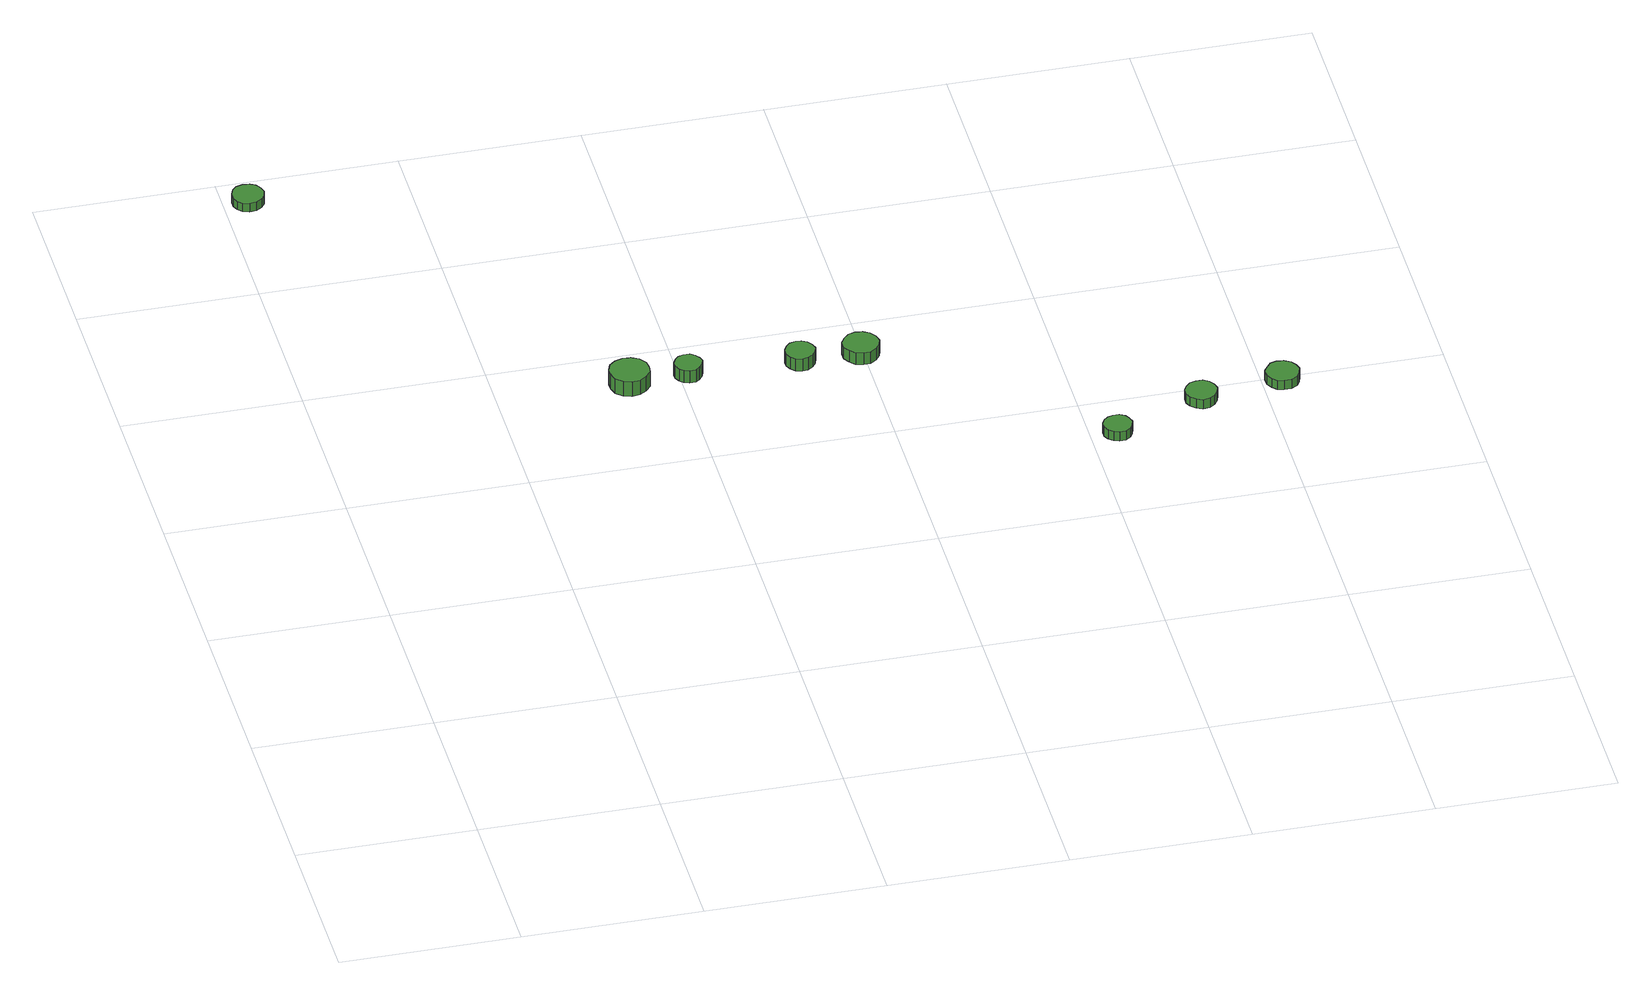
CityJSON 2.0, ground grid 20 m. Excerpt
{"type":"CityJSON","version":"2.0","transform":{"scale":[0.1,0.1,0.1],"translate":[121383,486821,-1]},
"CityObjects":{
"tree1":{"type":"SolitaryVegetationObject","attributes":{"function":"something"},"geometry":[{"type":"MultiSurface","lod":"1","boundaries":[[[0,1,2,3,4,5,6,7,8,9,10,11,12,13,14]],[[15,16,17,18,19,20,21,22,23,24,25,26,27,28,29]],[[0,29,28,1]],[[1,28,27,2]],[[2,27,26,3]],[[3,26,25,4]],[[4,25,24,5]],[[5,24,23,6]],[[6,23,22,7]],[[7,22,21,8]],[[8,21,20,9]],[[9,20,19,10]],[[10,19,18,11]],[[11,18,17,12]],[[12,17,16,13]],[[13,16,15,14]],[[14,15,29,0]]]}]},
"tree2":{"type":"SolitaryVegetationObject","attributes":{"function":"something"},"geometry":[{"type":"MultiSurface","lod":"1","boundaries":[[[30,31,32,33,34,35,36,37,38,39,40,41,42,43,44]],[[45,46,47,48,49,50,51,52,53,54,55,56,57,58,59]],[[30,59,58,31]],[[31,58,57,32]],[[32,57,56,33]],[[33,56,55,34]],[[34,55,54,35]],[[35,54,53,36]],[[36,53,52,37]],[[37,52,51,38]],[[38,51,50,39]],[[39,50,49,40]],[[40,49,48,41]],[[41,48,47,42]],[[42,47,46,43]],[[43,46,45,44]],[[44,45,59,30]]]}]},
"tree3":{"type":"SolitaryVegetationObject","attributes":{"function":"something"},"geometry":[{"type":"MultiSurface","lod":"1","boundaries":[[[60,61,62,63,64,65,66,67,68,69,70,71,72,73,74]],[[75,76,77,78,79,80,81,82,83,84,85,86,87,88,89]],[[60,89,88,61]],[[61,88,87,62]],[[62,87,86,63]],[[63,86,85,64]],[[64,85,84,65]],[[65,84,83,66]],[[66,83,82,67]],[[67,82,81,68]],[[68,81,80,69]],[[69,80,79,70]],[[70,79,78,71]],[[71,78,77,72]],[[72,77,76,73]],[[73,76,75,74]],[[74,75,89,60]]]}]},
"tree4":{"type":"SolitaryVegetationObject","attributes":{"function":"something"}},
"tree5":{"type":"SolitaryVegetationObject","attributes":{"function":"something"}},
"tree6":{"type":"SolitaryVegetationObject","attributes":{"function":"something"},"geometry":[{"type":"MultiSurface","lod":"1","boundaries":[[[90,91,92,93,94,95,96,97,98,99,100,101,102,103,104]],[[105,106,107,108,109,110,111,112,113,114,115,116,117,118,119]],[[90,119,118,91]],[[91,118,117,92]],[[92,117,116,93]],[[93,116,115,94]],[[94,115,114,95]],[[95,114,113,96]],[[96,113,112,97]],[[97,112,111,98]],[[98,111,110,99]],[[99,110,109,100]],[[100,109,108,101]],[[101,108,107,102]],[[102,107,106,103]],[[103,106,105,104]],[[104,105,119,90]]]}]},
"tree7":{"type":"SolitaryVegetationObject","attributes":{"function":"something"}},
"tree8":{"type":"SolitaryVegetationObject","attributes":{"function":"something"}},
"tree9":{"type":"SolitaryVegetationObject","attributes":{"function":"something"},"geometry":[{"type":"MultiSurface","lod":"1","boundaries":[[[120,121,122,123,124,125,126,127,128,129,130,131,132,133,134]],[[135,136,137,138,139,140,141,142,143,144,145,146,147,148,149]],[[120,149,148,121]],[[121,148,147,122]],[[122,147,146,123]],[[123,146,145,124]],[[124,145,144,125]],[[125,144,143,126]],[[126,143,142,127]],[[127,142,141,128]],[[128,141,140,129]],[[129,140,139,130]],[[130,139,138,131]],[[131,138,137,132]],[[132,137,136,133]],[[133,136,135,134]],[[134,135,149,120]]]}]},
"tree10":{"type":"SolitaryVegetationObject","attributes":{"function":"something"}},
"tree11":{"type":"SolitaryVegetationObject","attributes":{"function":"something"}},
"tree12":{"type":"SolitaryVegetationObject","attributes":{"function":"something"},"geometry":[{"type":"MultiSurface","lod":"1","boundaries":[[[150,151,152,153,154,155,156,157,158,159,160,161,162,163,164]],[[165,166,167,168,169,170,171,172,173,174,175,176,177,178,179]],[[150,179,178,151]],[[151,178,177,152]],[[152,177,176,153]],[[153,176,175,154]],[[154,175,174,155]],[[155,174,173,156]],[[156,173,172,157]],[[157,172,171,158]],[[158,171,170,159]],[[159,170,169,160]],[[160,169,168,161]],[[161,168,167,162]],[[162,167,166,163]],[[163,166,165,164]],[[164,165,179,150]]]}]},
"tree13":{"type":"SolitaryVegetationObject","attributes":{"function":"something"},"geometry":[{"type":"MultiSurface","lod":"1","boundaries":[[[180,181,182,183,184,185,186,187,188,189,190,191,192,193,194]],[[195,196,197,198,199,200,201,202,203,204,205,206,207,208,209]],[[180,209,208,181]],[[181,208,207,182]],[[182,207,206,183]],[[183,206,205,184]],[[184,205,204,185]],[[185,204,203,186]],[[186,203,202,187]],[[187,202,201,188]],[[188,201,200,189]],[[189,200,199,190]],[[190,199,198,191]],[[191,198,197,192]],[[192,197,196,193]],[[193,196,195,194]],[[194,195,209,180]]]}]},
"tree14":{"type":"SolitaryVegetationObject","attributes":{"function":"something"},"geometry":[{"type":"MultiSurface","lod":"1","boundaries":[[[210,211,212,213,214,215,216,217,218,219,220,221,222,223,224]],[[225,226,227,228,229,230,231,232,233,234,235,236,237,238,239]],[[210,239,238,211]],[[211,238,237,212]],[[212,237,236,213]],[[213,236,235,214]],[[214,235,234,215]],[[215,234,233,216]],[[216,233,232,217]],[[217,232,231,218]],[[218,231,230,219]],[[219,230,229,220]],[[220,229,228,221]],[[221,228,227,222]],[[222,227,226,223]],[[223,226,225,224]],[[224,225,239,210]]]}]}
},
"vertices":[
[45,1165,17],[43,1172,17],[39,1178,17],[33,1181,17],[25,1182,17],[18,1180,17],[13,1175,17],[10,1168,17],[10,1161,17],[13,1154,17],[18,1149,17],[25,1147,17],[33,1148,17],[39,1152,17],[43,1157,17],[43,1157,6],[39,1152,6],[33,1148,6],[25,1147,6],[18,1149,6],[13,1154,6],[10,1161,6],[10,1168,6],[13,1175,6],[18,1180,6],[25,1182,6],[33,1181,6],[39,1178,6],[43,1172,6],[45,1165,6],
[366,746,27],[365,755,27],[359,763,27],[351,767,27],[342,768,27],[333,765,27],[326,759,27],[323,751,27],[323,742,27],[326,733,27],[333,727,27],[342,724,27],[351,725,27],[359,730,27],[365,737,27],[365,737,8],[359,730,8],[351,725,8],[342,724,8],[333,727,8],[326,733,8],[323,742,8],[323,751,8],[326,759,8],[333,765,8],[342,768,8],[351,767,8],[359,763,8],[365,755,8],[366,746,8],
[425,747,25],[423,753,25],[419,758,25],[414,762,25],[407,762,25],[401,760,25],[397,756,25],[394,750,25],[394,744,25],[397,738,25],[401,734,25],[407,732,25],[414,732,25],[419,736,25],[423,741,25],[423,741,9],[419,736,9],[414,732,9],[407,732,9],[401,734,9],[397,738,9],[394,744,9],[394,750,9],[397,756,9],[401,760,9],[407,762,9],[414,762,9],[419,758,9],[423,753,9],[425,747,9],
[547,742,25],[545,748,25],[541,754,25],[535,757,25],[529,758,25],[522,756,25],[517,751,25],[514,745,25],[514,738,25],[517,732,25],[522,727,25],[529,725,25],[535,726,25],[541,730,25],[545,735,25],[545,735,9],[541,730,9],[535,726,9],[529,725,9],[522,727,9],[517,732,9],[514,738,9],[514,745,9],[517,751,9],[522,756,9],[529,758,9],[535,757,9],[541,754,9],[545,748,9],[547,742,9],
[617,742,23],[615,750,23],[610,757,23],[603,761,23],[595,762,23],[587,760,23],[581,754,23],[577,747,23],[577,738,23],[581,731,23],[587,725,23],[595,723,23],[603,723,23],[610,728,23],[615,734,23],[615,734,8],[610,728,8],[603,723,8],[595,723,8],[587,725,8],[581,731,8],[577,738,8],[577,747,8],[581,754,8],[587,760,8],[595,762,8],[603,761,8],[610,757,8],[615,750,8],[617,742,8],
[846,542,19],[844,548,19],[841,553,19],[835,557,19],[828,557,19],[822,555,19],[817,551,19],[814,545,19],[814,538,19],[817,532,19],[822,528,19],[828,526,19],[835,526,19],[841,530,19],[844,535,19],[844,535,7],[841,530,7],[835,526,7],[828,526,7],[822,528,7],[817,532,7],[814,538,7],[814,545,7],[817,551,7],[822,555,7],[828,557,7],[835,557,7],[841,553,7],[844,548,7],[846,542,7],
[948,580,19],[946,587,19],[942,593,19],[936,597,19],[928,597,19],[921,595,19],[916,590,19],[913,584,19],[913,576,19],[916,570,19],[921,565,19],[928,562,19],[936,563,19],[942,567,19],[946,573,19],[946,573,7],[942,567,7],[936,563,7],[928,562,7],[921,565,7],[916,570,7],[913,576,7],[913,584,7],[916,590,7],[921,595,7],[928,597,7],[936,597,7],[942,593,7],[946,587,7],[948,580,7],
[1041,594,19],[1039,601,19],[1035,607,19],[1028,611,19],[1020,612,19],[1013,610,19],[1008,604,19],[1004,598,19],[1004,590,19],[1008,583,19],[1013,578,19],[1020,576,19],[1028,576,19],[1035,580,19],[1039,586,19],[1039,586,7],[1035,580,7],[1028,576,7],[1020,576,7],[1013,578,7],[1008,583,7],[1004,590,7],[1004,598,7],[1008,604,7],[1013,610,7],[1020,612,7],[1028,611,7],[1035,607,7],[1039,601,7],[1041,594,7]
]}
